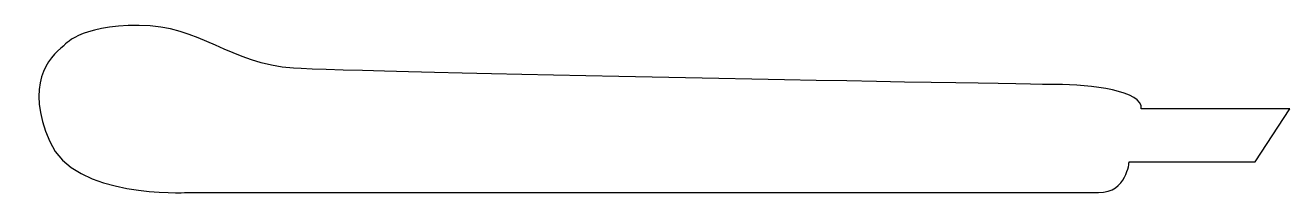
# Model space of a CAD drawing. Header units: centimetres. Extents: x -9.8 to 9.6, y -1.4 to 1.3.
import ezdxf

# ---------------------------------------------------------------- set-up
doc = ezdxf.new("R2010")
doc.units = ezdxf.units.CM
doc.header["$MEASUREMENT"] = 0
doc.layers.add('Camada 1', color=7, linetype='Continuous')

msp = doc.modelspace()

# ---------------------------------------------------------------- linework, layer by layer
at = {"layer": 'Camada 1'}
msp.add_open_spline([(-9.17826, 0.96487), (-9.17826, 0.96487), (-8.9608, 1.27562), (-8.02846, 1.27562), (-8.02846, 1.27562), (-7.09625, 1.27562), (-6.63006, 0.68515), (-5.66663, 0.62292), (-5.66663, 0.62292), (-4.70326, 0.56082), (5.45862, 0.37437), (5.98708, 0.37437), (5.98708, 0.37437), (6.51524, 0.37437), (7.32333, 0.28118), (7.29222, 0.00141), (7.29222, 0.00141), (7.29222, 0.00141), (9.56069, 0.00142), (9.56069, 0.00142), (9.56069, 0.00142), (9.56069, 0.00142), (9.0325, -0.80662), (9.0325, -0.80662), (9.0325, -0.80662), (9.0325, -0.80662), (7.10578, -0.80662), (7.10578, -0.80662), (7.10578, -0.80662), (7.10578, -0.80662), (7.07466, -1.27274), (6.63966, -1.27274), (6.63966, -1.27274), (6.20458, -1.27274), (-7.31367, -1.27274), (-7.31367, -1.27274), (-7.31367, -1.27274), (-7.31367, -1.27274), (-9.02293, -1.36598), (-9.39578, -0.49584), (-9.39578, -0.49584), (-9.76873, 0.37448), (-9.42679, 0.77842), (-9.17826, 0.96487)], degree=3, knots=[0, 0, 0, 0, 0.08333333, 0.08333333, 0.08333333, 0.08333333, 0.16666667, 0.16666667, 0.16666667, 0.16666667, 0.25, 0.25, 0.25, 0.25, 0.33333333, 0.33333333, 0.33333333, 0.33333333, 0.41666667, 0.41666667, 0.41666667, 0.41666667, 0.5, 0.5, 0.5, 0.5, 0.58333333, 0.58333333, 0.58333333, 0.58333333, 0.66666667, 0.66666667, 0.66666667, 0.66666667, 0.75, 0.75, 0.75, 0.75, 0.83333333, 0.83333333, 0.83333333, 0.83333333, 1, 1, 1, 1], dxfattribs=at)

doc.saveas('drawing.dxf')
